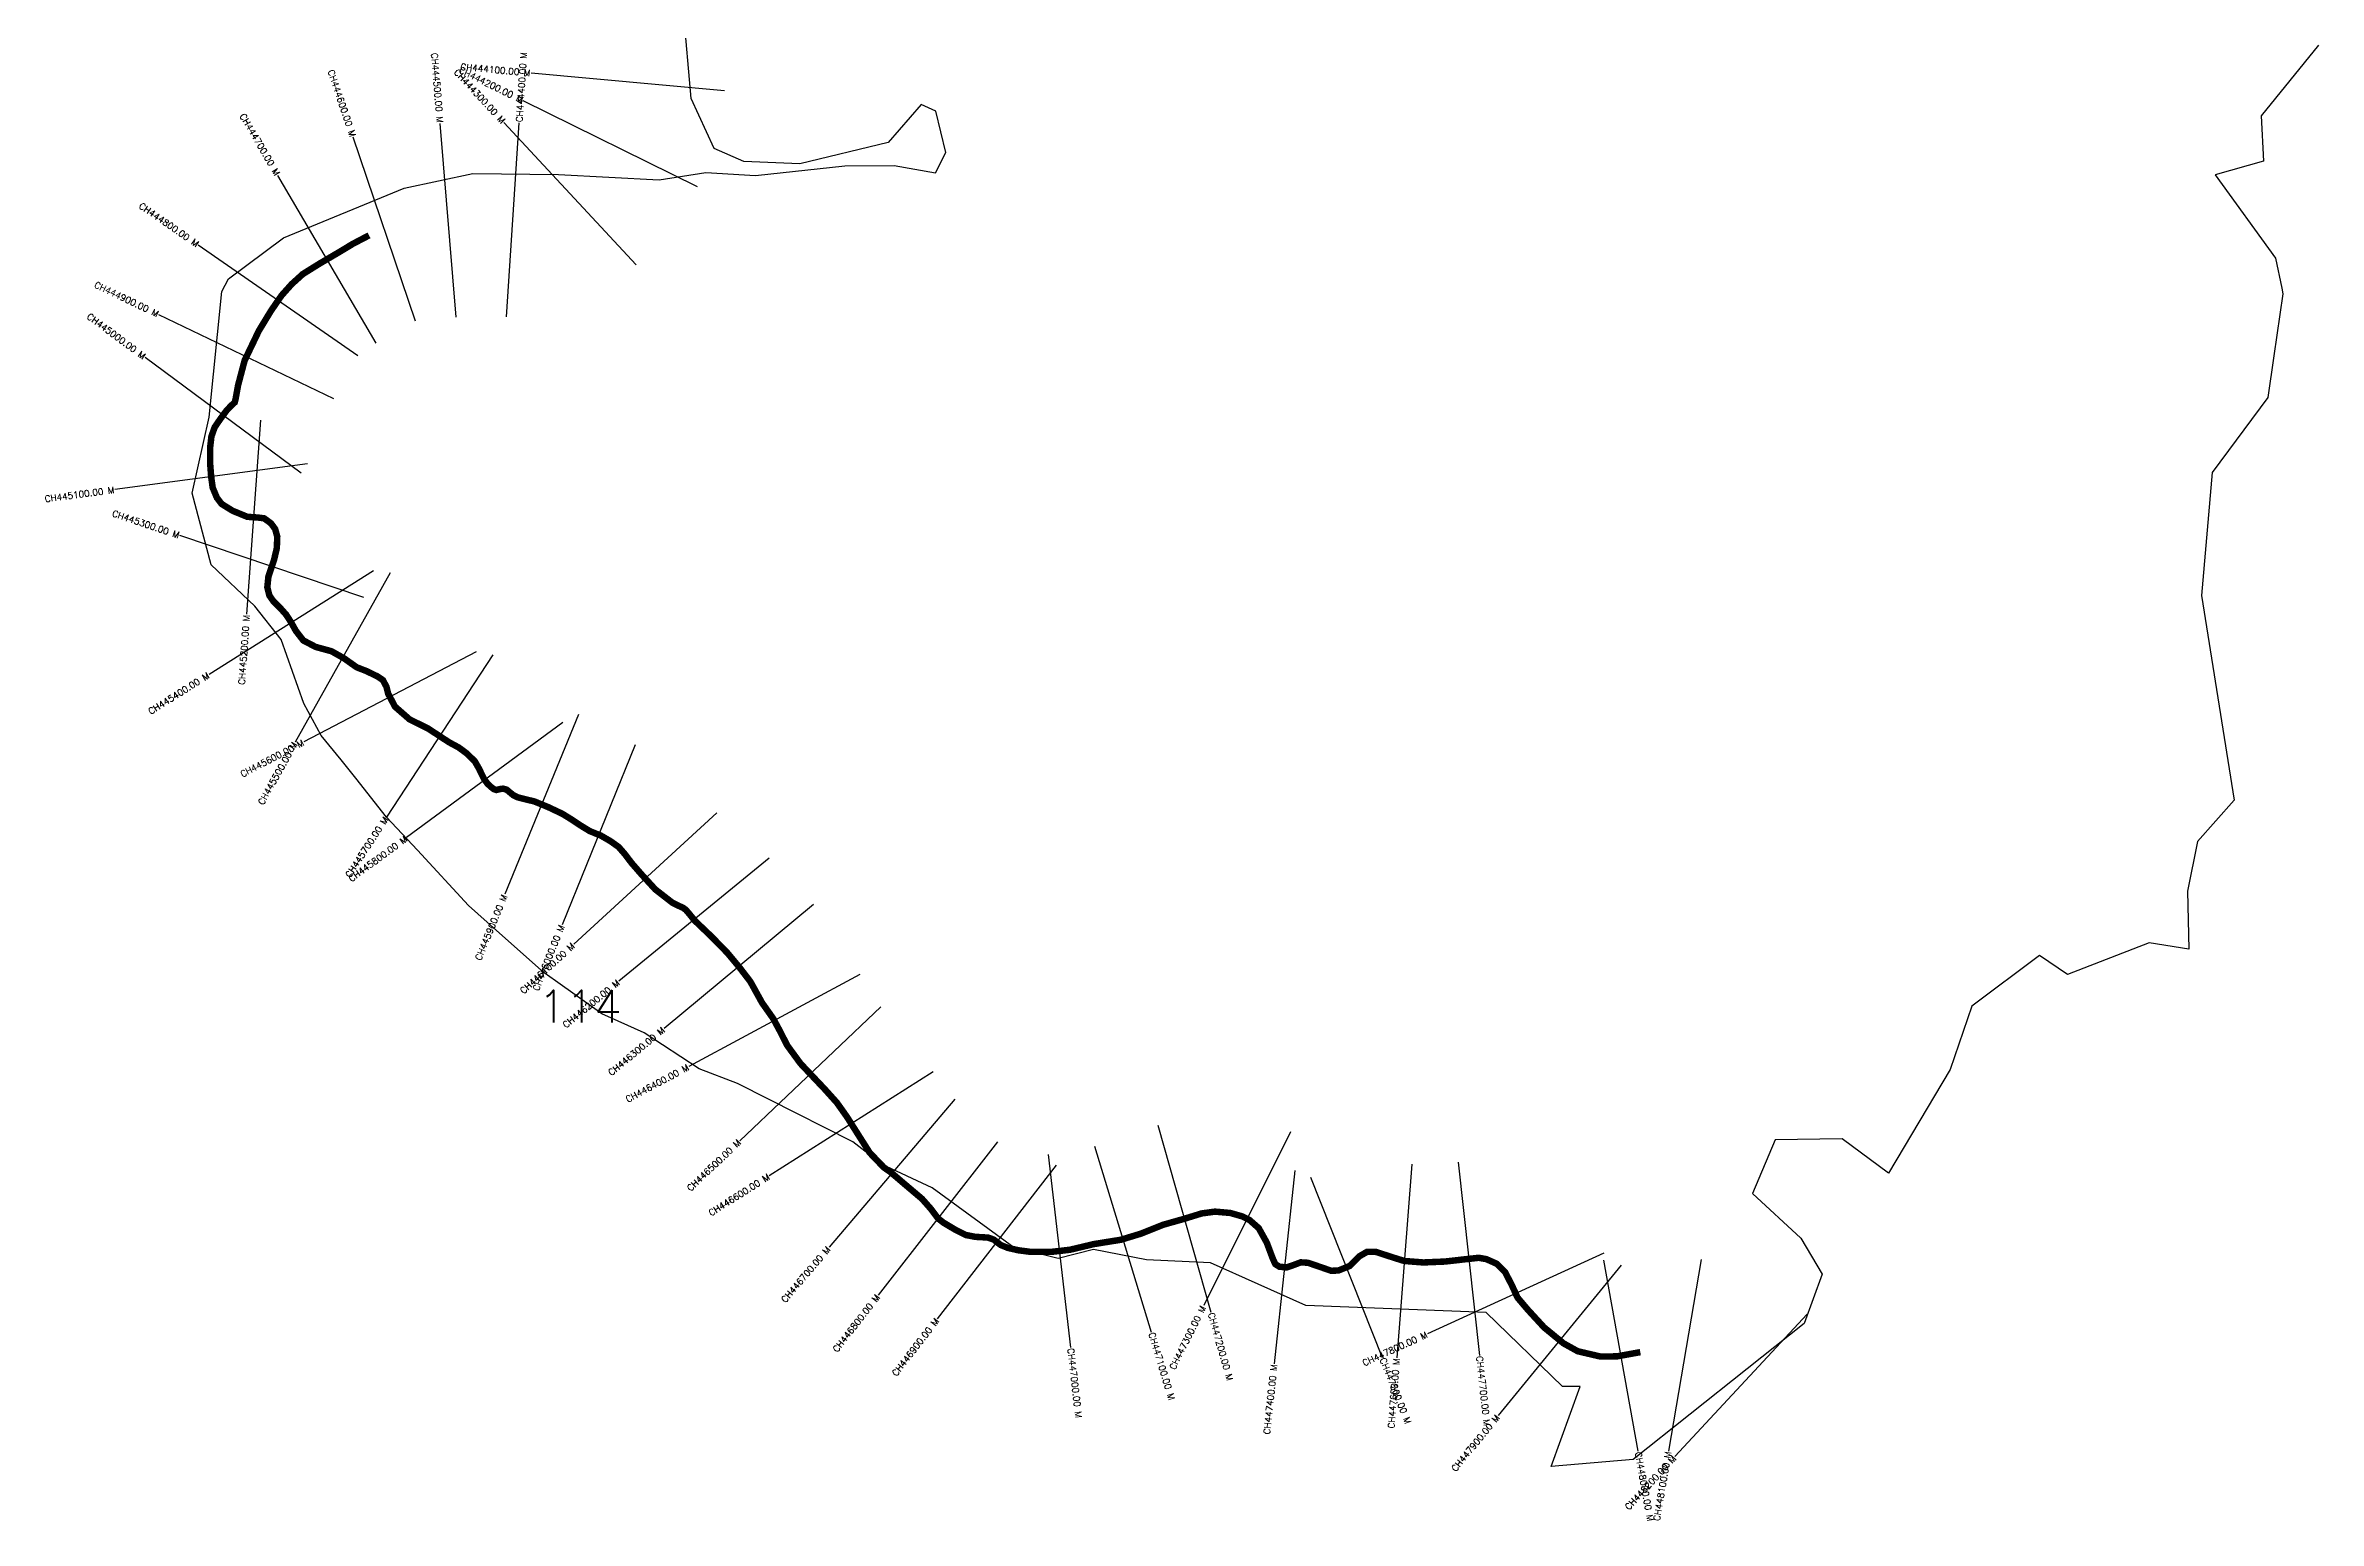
# Model space of a CAD drawing. Header units: metres. Extents: x 310041 to 314003, y 1915291 to 1919706.
# Drawn here: x 310492 to 314003, y 1915291 to 1917568 of the extents above; entities that cross this region are included whole.
import ezdxf
from ezdxf.enums import TextEntityAlignment as Align

# ---------------------------------------------------------------- set-up
doc = ezdxf.new("R2010")
doc.units = ezdxf.units.M
for name, color, linetype in [('CS', 134, 'Continuous'), ('CSMark', 6, 'Continuous'), ('UNPROTECTED', 10, 'Continuous')]:
    doc.layers.add(name, color=color, linetype=linetype)
doc.styles.get("Standard").update_dxf_attribs({"font": 'simplex.shx'})

msp = doc.modelspace()

# ---------------------------------------------------------------- linework, layer by layer
at = {"color": 6, "flags": 128}
msp.add_lwpolyline([(314003.4, 1917568.7), (313915, 1917459.7), (313918.5, 1917390), (313843.9, 1917368.9), (313936.8, 1917239.9), (313946.6, 1917193.5), (313948.4, 1917185.1), (313934.4, 1917089), (313925.1, 1917024.7), (313839, 1916909), (313822.8, 1916718.9), (313873.3, 1916402.9), (313816.7, 1916339.3), (313801, 1916262.3), (313803.2, 1916172.8), (313741.8, 1916182.8), (313615.5, 1916134), (313572.6, 1916163), (313468, 1916084.9), (313434.3, 1915987.3), (313339.3, 1915826.9), (313267.5, 1915880.1), (313164.2, 1915878.3), (313129.1, 1915795.7), (313203.7, 1915726.9), (313236.9, 1915671.3), (313208.8, 1915594.7), (312944.5, 1915385), (312818.2, 1915373.9), (312862.8, 1915497.9), (312835.8, 1915497.4), (312717.4, 1915612.1), (312439.3, 1915622.6), (312291.8, 1915688.8), (312193.1, 1915693.1), (312110.9, 1915709.1), (312056.6, 1915695.3), (311988, 1915712.2), (311861.7, 1915804.2), (311783.5, 1915841.1), (311739.1, 1915875.3), (311609, 1915941.1), (311560.9, 1915965.5), (311501.9, 1915988), (311416.8, 1916044), (311351.5, 1916073.3), (311279.8, 1916124.1), (311262.5, 1916136.2), (311193.6, 1916197.8), (311145.7, 1916240.5), (311066.6, 1916326), (311018.7, 1916376.6), (310971.3, 1916437.2), (310948.7, 1916465.1), (310918.2, 1916502.8), (310891, 1916552.5), (310856.2, 1916651.2), (310815.4, 1916702.8), (310748.2, 1916766.7), (310718.6, 1916876.9), (310744.8, 1916994.4), (310764.8, 1917188.4), (310774.7, 1917207.9), (310859.8, 1917271.3), (311046.2, 1917348), (311152.1, 1917370.6), (311284.4, 1917369.4), (311440.1, 1917361.2), (311512, 1917372.5), (311588.8, 1917367.8), (311726.8, 1917382.7), (311803.3, 1917383.3), (311867.2, 1917371.6), (311883, 1917403.2), (311867.4, 1917467.2), (311845.1, 1917477.3), (311793.7, 1917418.8), (311657.5, 1917385.8), (311570.9, 1917389.5), (311525.1, 1917409.4), (311489.4, 1917486.4), (311477.7, 1917621.5)], dxfattribs=at)
at = {"layer": 'CS'}
for p, q in [((311540.9, 1917498.5), (311242.2, 1917525.8)), ((311499.1, 1917350.3), (311230.1, 1917483)), ((311126.8, 1917149), (311101.9, 1917448)), ((311404.6, 1917229.8), (311200.4, 1917449.5)), ((311204.5, 1917149.6), (311223.8, 1917449)), ((311063.5, 1917142.5), (310967.6, 1917426.8)), ((311003.1, 1917109), (310851.3, 1917367.8)), ((310974.8, 1917089.3), (310728.2, 1917260.1)), ((310937.7, 1917022.9), (310667.2, 1917152.6)), ((310886.9, 1916908), (310645.9, 1917086.7)), ((310824.2, 1916989.6), (310802.8, 1916690.3)), ((310896.8, 1916922.2), (310599.5, 1916882.6)), ((310983.9, 1916716), (310699.5, 1916811.6)), ((310998.7, 1916757.2), (310744.8, 1916597.3)), ((311024.5, 1916754.2), (310877.8, 1916492.5)), ((311157.2, 1916631.9), (310891.2, 1916493.1)), ((311183.2, 1916627.5), (311018.7, 1916376.6)), ((311291.5, 1916523.2), (311050, 1916345.2)), ((311315.4, 1916535.3), (311201.7, 1916257.7)), ((311403.1, 1916488.7), (311290.2, 1916210.8)), ((311529.1, 1916383.7), (311308.1, 1916180.8)), ((311610.2, 1916313.3), (311377.9, 1916123.5)), ((311678.5, 1916241.9), (311447.6, 1916050.4)), ((311750, 1916133.8), (311485.8, 1915991.8)), ((311782.4, 1916083.7), (311564.7, 1915877.2)), ((311863.6, 1915983.8), (311610.2, 1915823.1)), ((311896.9, 1915941.1), (311702.5, 1915712.7)), ((312210.5, 1915901), (312292.3, 1915612.3)), ((312415.4, 1915890.9), (312281.3, 1915622.5)), ((311963, 1915875.6), (311778.6, 1915638.9)), ((312041.1, 1915855.9), (312075.7, 1915557.9)), ((312112.8, 1915868.7), (312200.4, 1915581.7)), ((312053.3, 1915839.6), (311869.8, 1915602.2)), ((312422.3, 1915831), (312390.2, 1915532.7)), ((312446.4, 1915821.1), (312557.1, 1915542.3)), ((312603, 1915841), (312579.4, 1915542)), ((312674.5, 1915843.9), (312707.2, 1915545.7)), ((312899.5, 1915703.7), (312626.8, 1915578.8)), ((312926.4, 1915685), (312736.2, 1915453)), ((312898.8, 1915692.8), (312952.1, 1915397.6)), ((313049.8, 1915693.7), (312999.1, 1915398)), ((313213.3, 1915609.2), (313009.1, 1915389.5))]:
    msp.add_line(p, q, dxfattribs=at)
at = {"layer": 'UNPROTECTED', "const_width": 10, "flags": 128}
msp.add_lwpolyline([(310992, 1917275.2), (310966.9, 1917262.1), (310946.9, 1917250), (310914.9, 1917231.2), (310889.6, 1917215.4), (310872.5, 1917199.9), (310856.9, 1917182.5), (310840.6, 1917158.9), (310821.7, 1917127.8), (310799.8, 1917082.1), (310789.7, 1917043.9), (310785.7, 1917021.9), (310784.5, 1917017.3), (310779, 1917012.3), (310772, 1917004.9), (310762.9, 1916992.6), (310753.6, 1916979.1), (310748.5, 1916964.9), (310746.4, 1916946.8), (310746.6, 1916921.6), (310748, 1916903.2), (310750.4, 1916885.7), (310756.9, 1916870.1), (310764.3, 1916860.4), (310781.3, 1916849.9), (310803.9, 1916840.6), (310820.2, 1916839.5), (310829.9, 1916838.3), (310840.4, 1916830.6), (310846.9, 1916821.8), (310850.2, 1916809.9), (310849.5, 1916792.2), (310845.3, 1916774.5), (310836.5, 1916748.2), (310834.8, 1916731.7), (310838.1, 1916718.9), (310844.4, 1916710), (310856, 1916698.4), (310864.1, 1916689.3), (310872.1, 1916676.8), (310879, 1916664.4), (310890.4, 1916649.7), (310909.5, 1916639.7), (310934, 1916633), (310953, 1916622.3), (310972.8, 1916608.3), (310987.7, 1916602.5), (311005.1, 1916594.1), (311013.3, 1916588.5), (311018.7, 1916578.5), (311021.6, 1916567.3), (311032, 1916547.5), (311054.6, 1916527.8), (311083, 1916513.8), (311115.5, 1916492.5), (311130.5, 1916484.4), (311142.7, 1916475.4), (311155.3, 1916463.1), (311162.1, 1916451.3), (311166.5, 1916442), (311169.8, 1916435.6), (311174.9, 1916428.6), (311179.6, 1916424.1), (311184.7, 1916420.1), (311188.8, 1916418.8), (311194.1, 1916420.2), (311199, 1916420.8), (311204.6, 1916419.3), (311207.7, 1916416.6), (311214.5, 1916411), (311221.2, 1916407.6), (311232.7, 1916404.6), (311247.1, 1916401.2), (311268.8, 1916392.3), (311290.6, 1916382), (311305.5, 1916372.8), (311319, 1916363.8), (311332.9, 1916355.3), (311350, 1916348.4), (311365, 1916339.7), (311377.6, 1916330.7), (311387, 1916319.9), (311397.9, 1916305.6), (311413.8, 1916287.4), (311434.2, 1916265.2), (311460.7, 1916244.6), (311470.3, 1916239.9), (311476.6, 1916237.1), (311481.3, 1916233.8), (311487.7, 1916226.2), (311495, 1916217.2), (311502.7, 1916209.8), (311519.8, 1916193.5), (311545.1, 1916167.7), (311563.7, 1916145.4), (311581, 1916122.9), (311599, 1916090.3), (311616.5, 1916065.5), (311626.4, 1916047), (311638.1, 1916024.1), (311658.6, 1915996.2), (311695.6, 1915957.1), (311714.5, 1915936.1), (311730.1, 1915914.2), (311750.8, 1915881.5), (311765.4, 1915858.6), (311787.3, 1915835.8), (311797, 1915829.2), (311823.5, 1915806.6), (311846.1, 1915787.5), (311860, 1915771.8), (311870.8, 1915757.3), (311879.4, 1915750.6), (311896.8, 1915740.2), (311913.7, 1915731.6), (311928.9, 1915728.7), (311938.7, 1915728.2), (311948.4, 1915727.5), (311956.8, 1915724.6), (311967.8, 1915716.1), (311979, 1915711.6), (311995.1, 1915708), (312014.3, 1915705.5), (312045.8, 1915705.5), (312074.7, 1915708.8), (312111.3, 1915717.5), (312153.5, 1915724.3), (312184.1, 1915733.6), (312218.7, 1915747.4), (312251.6, 1915756.7), (312278.1, 1915764.9), (312298.8, 1915767.7), (312322.4, 1915765.6), (312341.3, 1915760.2), (312352, 1915754.8), (312366.3, 1915742.2), (312378.6, 1915720.1), (312387.8, 1915695.6), (312391.9, 1915686.7), (312398.1, 1915682.7), (312409.2, 1915681.5), (312418.7, 1915684.7), (312431.3, 1915689.4), (312442.5, 1915688.7), (312462.9, 1915681.7), (312478.4, 1915676.3), (312489.4, 1915676.8), (312506.5, 1915683.6), (312521.9, 1915698.8), (312533.6, 1915705.6), (312547, 1915705.6), (312573.2, 1915697.1), (312591, 1915691.5), (312620.6, 1915689.2), (312654, 1915690.6), (312685, 1915694.1), (312706.3, 1915696.4), (312718, 1915694.3), (312734.1, 1915687.1), (312746.8, 1915674.4), (312757.2, 1915654.3), (312766.1, 1915634.9), (312781.8, 1915616.4), (312807.1, 1915588.9), (312837.1, 1915564.3), (312859.1, 1915552.1), (312894.2, 1915543.9), (312919.8, 1915544.2), (312955.8, 1915550.7)], dxfattribs=at)

# ---------------------------------------------------------------- texts
at = {"insert": (311253.5, 1916109.6), "char_height": 50, "attachment_point": 1}
msp.add_mtext_dynamic_manual_height_columns('114', width=70.183, gutter_width=1, heights=[0], dxfattribs=at)
at = {"layer": 'CSMark'}
for s, rotation, p in [('CH444500.00 M', 274.7544, (311101.8, 1917449)), ('CH444100.00 M', 354.7819, (311241.2, 1917525.9)), ('CH444600.00 M', 288.6314, (310967.3, 1917427.7)), ('CH444300.00 M', 312.9126, (311199.7, 1917450.3)), ('CH444200.00 M', 333.7542, (311229.2, 1917483.5)), ('CH444700.00 M', 300.3964, (310850.8, 1917368.7)), ('CH444800.00 M', 325.3037, (310727.4, 1917260.7)), ('CH444900.00 M', 334.3794, (310666.3, 1917153.1)), ('CH445000.00 M', 323.4399, (310645.1, 1917087.2)), ('CH445100.00 M', 7.5995, (310598.5, 1916882.4)), ('CH445300.00 M', 341.4279, (310698.6, 1916811.9)), ('CH445200.00 M', 85.9173, (310802.8, 1916689.3)), ('CH445400.00 M', 32.2126, (310744, 1916596.8)), ('CH445600.00 M', 27.5566, (310890.3, 1916492.6)), ('CH445500.00 M', 60.723, (310877.3, 1916491.6)), ('CH445700.00 M', 56.7609, (311018.2, 1916375.8)), ('CH445800.00 M', 36.4008, (311049.2, 1916344.6)), ('CH445900.00 M', 67.7167, (311201.3, 1916256.8)), ('CH446000.00 M', 67.8939, (311289.8, 1916209.8)), ('CH446100.00 M', 42.5588, (311307.4, 1916180.1)), ('CH446200.00 M', 39.2436, (311377.1, 1916122.9)), ('CH446300.00 M', 39.6608, (311446.8, 1916049.8)), ('CH446400.00 M', 28.248, (311484.9, 1915991.4)), ('CH446500.00 M', 43.4806, (311564, 1915876.5)), ('CH446600.00 M', 32.3875, (311609.4, 1915822.6)), ('CH446700.00 M', 49.598, (311701.8, 1915711.9)), ('CH446800.00 M', 52.0727, (311778, 1915638.1)), ('CH447300.00 M', 63.4492, (312280.8, 1915621.6)), ('CH446900.00 M', 52.302, (311869.2, 1915601.4)), ('CH447800.00 M', 24.6132, (312625.9, 1915578.4)), ('CH447600.00 M', 85.4772, (312579.3, 1915541)), ('CH447400.00 M', 83.8706, (312390.1, 1915531.7)), ('CH447900.00 M', 50.6546, (312735.6, 1915452.3)), ('CH448100.00 M', 80.2782, (312999, 1915397)), ('CH448200.00 M', 47.0873, (313008.4, 1915388.8))]:
    msp.add_text(s, height=10, rotation=rotation, dxfattribs=at).set_placement(p, align=Align.MIDDLE_RIGHT)
for s, rotation, p in [('CH444400.00 M', 86.3107, (311223.9, 1917450)), ('CH447200.00 M', 285.8288, (312292.6, 1915611.4)), ('CH447100.00 M', 286.9706, (312200.7, 1915580.8)), ('CH447000.00 M', 276.6225, (312075.8, 1915556.9)), ('CH447500.00 M', 291.6545, (312557.5, 1915541.4)), ('CH447700.00 M', 276.2682, (312707.3, 1915544.7)), ('CH448000.00 M', 280.2417, (312952.3, 1915396.6))]:
    msp.add_text(s, height=10, rotation=rotation, dxfattribs=at).set_placement(p, align=Align.MIDDLE_LEFT)

doc.saveas('drawing.dxf')
